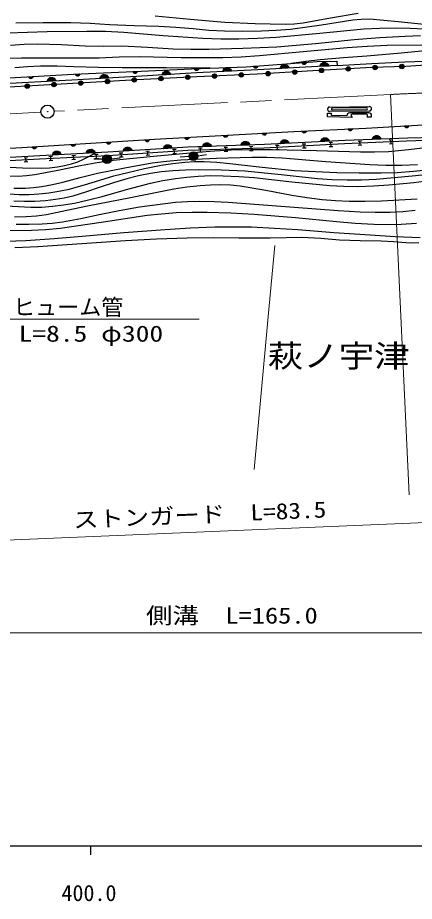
# Model space of a CAD drawing. Units: millimetres, scale not verified. Extents: x 40000 to 680000, y 20000 to 380000.
# Drawn here: x 459763 to 504731, y 198715 to 298949 of the extents above; entities that cross this region are included whole.
import ezdxf
from ezdxf.enums import TextEntityAlignment as Align

# ---------------------------------------------------------------- set-up
doc = ezdxf.new("R2010")
doc.units = ezdxf.units.MM
doc.header["$LTSCALE"] = 1000
doc.linetypes.add('CHAIN', pattern=[18.5, 12, -1.5, 3.5, -1.5])
for name, color, linetype, lineweight in [('M-BGD', 7, 'Continuous', 25), ('M-BGD-HTXT', 7, 'Continuous', 13), ('M-BMK', 2, 'CHAIN', 13), ('M-BMK-HTXT', 7, 'Continuous', 13), ('M-STR-STRC', 7, 'Continuous', 25), ('M-TTL-BAND', 7, 'Continuous', 25)]:
    doc.layers.add(name, color=color, linetype=linetype, lineweight=lineweight)
doc.layers.add('M-BMK-SRVR', color=7, linetype='Continuous')
doc.styles.add('ＭＳ ゴシック', font='')
doc.styles.get('ＭＳ ゴシック').set_extended_font_data('MS Gothic')

# ---------------------------------------------------------------- blocks, each defined once
blk = doc.blocks.new('BUHIN3')
at = {"color": 7, "linetype": 'Continuous', "lineweight": 25}
for p, q in [((-360, 213), (-388, -159)), ((-334, -278), (-289, 325)), ((-222, 383), (-277, -343)), ((-218, -397), (-156, 423)), ((-91, 458), (-158, -439)), ((-98, -469), (-27, 478))]:
    blk.add_line(p, q, dxfattribs=at)
blk.add_lwpolyline([(-38, -499), (-149, -450), (-242, -385), (-345, -280), (-396, -166), (-425, -46), (-413, 109), (-367, 223), (-299, 328), (-182, 417), (-80, 470), (38, 499)], close=True, dxfattribs=at)
blk = doc.blocks.new('BUHIN4')
at = {"color": 7, "linetype": 'Continuous', "lineweight": 25}
for p, q in [((-357, 218), (-390, -153)), ((-338, -273), (-284, 329)), ((-216, 386), (-281, -339)), ((-224, -394), (-150, 425)), ((-84, 459), (-165, -437)), ((-105, -468), (-20, 479))]:
    blk.add_line(p, q, dxfattribs=at)
blk.add_lwpolyline([(-45, -498), (-156, -448), (-248, -382), (-348, -275), (-398, -160), (-425, -40), (-411, 115), (-364, 228), (-294, 333), (-176, 420), (-73, 471), (45, 498)], close=True, dxfattribs=at)
blk = doc.blocks.new('BUHIN5')
at = {"color": 7, "linetype": 'Continuous', "lineweight": 25}
for p, q in [((-362, 210), (-387, -162)), ((-332, -281), (-292, 323)), ((-225, 381), (-274, -345)), ((-215, -399), (-160, 422)), ((-95, 457), (-155, -441)), ((-94, -470), (-31, 478))]:
    blk.add_line(p, q, dxfattribs=at)
blk.add_lwpolyline([(-33, -499), (-145, -451), (-239, -387), (-342, -283), (-395, -169), (-424, -49), (-414, 105), (-369, 220), (-301, 326), (-185, 416), (-84, 469), (33, 499)], close=True, dxfattribs=at)
blk = doc.blocks.new('BUHIN6')
at = {"color": 7, "linetype": 'Continuous', "lineweight": 25}
for p, q in [((-361, 212), (-388, -160)), ((-333, -279), (-290, 324)), ((-223, 382), (-275, -344)), ((-217, -398), (-158, 422)), ((-92, 458), (-157, -440)), ((-97, -469), (-28, 478))]:
    blk.add_line(p, q, dxfattribs=at)
blk.add_lwpolyline([(-36, -499), (-148, -451), (-241, -386), (-344, -281), (-396, -167), (-424, -47), (-413, 108), (-367, 222), (-300, 327), (-183, 417), (-81, 470), (36, 499)], close=True, dxfattribs=at)
blk = doc.blocks.new('BUHIN13')
at = {"color": 7, "linetype": 'Continuous', "lineweight": 25}
for p, q in [((50, 234), (13, -239)), ((45, -229), (80, 219)), ((110, 198), (77, -212)), ((110, -192), (139, 171)), ((168, 139), (144, -163)), ((180, -107), (194, 79))]:
    blk.add_line(p, q, dxfattribs=at)
blk.add_lwpolyline([(20, 249), (75, 225), (122, 192), (173, 139), (198, 82), (212, 22), (206, -55), (183, -112), (149, -165), (90, -209), (39, -235), (-20, -249)], close=True, dxfattribs=at)
blk = doc.blocks.new('BUHIN14')
at = {"color": 7, "linetype": 'Continuous', "lineweight": 25}
for p, q in [((48, 235), (14, -239)), ((47, -229), (78, 220)), ((108, 199), (79, -211)), ((112, -191), (137, 172)), ((166, 140), (145, -162)), ((181, -105), (194, 80))]:
    blk.add_line(p, q, dxfattribs=at)
blk.add_lwpolyline([(18, 249), (74, 225), (120, 193), (172, 141), (198, 84), (212, 24), (207, -53), (184, -111), (150, -163), (92, -208), (41, -235), (-18, -249)], close=True, dxfattribs=at)
blk = doc.blocks.new('BUHIN15')
at = {"color": 7, "linetype": 'Continuous', "lineweight": 25}
for p, q in [((46, 235), (16, -239)), ((48, -229), (77, 221)), ((107, 200), (80, -211)), ((113, -190), (136, 173)), ((166, 141), (146, -161)), ((181, -104), (193, 82))]:
    blk.add_line(p, q, dxfattribs=at)
blk.add_lwpolyline([(16, 249), (72, 226), (119, 194), (171, 142), (197, 85), (212, 25), (207, -52), (185, -110), (151, -163), (93, -208), (43, -234), (-16, -249)], close=True, dxfattribs=at)
blk = doc.blocks.new('BUHIN26')
at = {"color": 7, "linetype": 'Continuous', "lineweight": 25}
for p, q in [((-361, 211), (-387, -161)), ((-333, -280), (-290, 324)), ((-224, 382), (-275, -344)), ((-216, -398), (-158, 422)), ((-93, 458), (-156, -440)), ((-96, -469), (-29, 478))]:
    blk.add_line(p, q, dxfattribs=at)
blk.add_lwpolyline([(-35, -499), (-147, -451), (-240, -387), (-343, -281), (-395, -168), (-424, -48), (-413, 107), (-368, 222), (-300, 327), (-184, 416), (-82, 469), (35, 499)], close=True, dxfattribs=at)
blk = doc.blocks.new('BUHIN36')
at = {"color": 7, "linetype": 'Continuous', "lineweight": 25}
for p, q in [((43, 236), (19, -239)), ((51, -228), (74, 222)), ((104, 201), (83, -210)), ((116, -189), (134, 175)), ((164, 143), (148, -159)), ((183, -102), (192, 84))]:
    blk.add_line(p, q, dxfattribs=at)
blk.add_lwpolyline([(13, 250), (69, 227), (116, 196), (169, 144), (196, 88), (212, 28), (208, -49), (186, -107), (153, -161), (96, -206), (46, -234), (-13, -250)], close=True, dxfattribs=at)
blk = doc.blocks.new('BUHIN38')
at = {"color": 7, "linetype": 'Continuous', "lineweight": 25}
for p, q in [((51, 234), (12, -239)), ((44, -229), (81, 219)), ((110, 198), (77, -212)), ((110, -192), (139, 170)), ((168, 138), (143, -164)), ((179, -108), (195, 78))]:
    blk.add_line(p, q, dxfattribs=at)
blk.add_lwpolyline([(20, 249), (76, 225), (122, 192), (173, 139), (199, 82), (212, 21), (206, -56), (183, -113), (148, -165), (89, -209), (38, -235), (-20, -249)], close=True, dxfattribs=at)
blk = doc.blocks.new('BUHIN39')
at = {"color": 7, "linetype": 'Continuous', "lineweight": 25}
for p, q in [((48, 235), (15, -239)), ((47, -229), (78, 220)), ((108, 199), (79, -211)), ((112, -191), (137, 172)), ((166, 140), (145, -162)), ((181, -105), (194, 80))]:
    blk.add_line(p, q, dxfattribs=at)
blk.add_lwpolyline([(17, 249), (73, 225), (120, 193), (171, 141), (198, 84), (212, 24), (207, -53), (184, -111), (150, -163), (92, -208), (41, -235), (-17, -249)], close=True, dxfattribs=at)
blk = doc.blocks.new('BUHIN71')
at = {"color": 7, "linetype": 'Continuous', "lineweight": 25}
for radius in [249, 220, 191, 161, 132, 97.5, 67.5, 38.8, 7.5]:
    blk.add_circle((0, 0), radius, dxfattribs=at)
blk = doc.blocks.new('BUHIN72')
at = {"color": 7, "linetype": 'Continuous', "lineweight": 25}
for radius in [249, 220, 191, 161, 132, 97.5, 67.5, 38.8, 7.5]:
    blk.add_circle((0, 0), radius, dxfattribs=at)
blk = doc.blocks.new('BUHIN73')
at = {"color": 7, "linetype": 'Continuous', "lineweight": 25}
for radius in [249, 220, 191, 161, 132, 97.5, 67.5, 38.8, 7.5]:
    blk.add_circle((0, 0), radius, dxfattribs=at)
blk = doc.blocks.new('BUHIN74')
at = {"color": 7, "linetype": 'Continuous', "lineweight": 25}
for radius in [249, 220, 191, 161, 132, 97.5, 67.5, 38.8, 7.5]:
    blk.add_circle((0, 0), radius, dxfattribs=at)
blk = doc.blocks.new('BUHIN75')
at = {"color": 7, "linetype": 'Continuous', "lineweight": 25}
for radius in [249, 220, 191, 161, 132, 97.5, 67.5, 38.8, 7.5]:
    blk.add_circle((0, 0), radius, dxfattribs=at)
blk = doc.blocks.new('BUHIN76')
at = {"color": 7, "linetype": 'Continuous', "lineweight": 25}
for radius in [249, 220, 191, 161, 132, 97.5, 67.5, 38.8, 7.5]:
    blk.add_circle((0, 0), radius, dxfattribs=at)
blk = doc.blocks.new('BUHIN77')
at = {"color": 7, "linetype": 'Continuous', "lineweight": 25}
for radius in [249, 220, 191, 161, 132, 97.5, 67.5, 38.8, 7.5]:
    blk.add_circle((0, 0), radius, dxfattribs=at)
blk = doc.blocks.new('BUHIN174')
at = {"color": 7, "linetype": 'Continuous', "lineweight": 25}
for p, q in [((-266, -180), (-233, 221)), ((249, -21), (-249, 21)), ((266, 180), (233, -221))]:
    blk.add_line(p, q, dxfattribs=at)
blk = doc.blocks.new('BUHIN175')
at = {"color": 7, "linetype": 'Continuous', "lineweight": 25}
for p, q in [((-264, -182), (-235, 219)), ((249, -18), (-249, 18)), ((264, 182), (235, -219))]:
    blk.add_line(p, q, dxfattribs=at)
blk = doc.blocks.new('BUHIN176')
at = {"color": 7, "linetype": 'Continuous', "lineweight": 25}
for p, q in [((-268, -176), (-230, 224)), ((249, -24), (-249, 24)), ((268, 176), (230, -224))]:
    blk.add_line(p, q, dxfattribs=at)
blk = doc.blocks.new('BUHIN177')
at = {"color": 7, "linetype": 'Continuous', "lineweight": 25}
for p, q in [((-261, -186), (-238, 215)), ((250, -15), (-250, 15)), ((261, 186), (238, -215))]:
    blk.add_line(p, q, dxfattribs=at)
blk = doc.blocks.new('BUHIN178')
at = {"color": 7, "linetype": 'Continuous', "lineweight": 25}
for p, q in [((-265, -180), (-233, 221)), ((249, -20), (-249, 20)), ((265, 180), (233, -221))]:
    blk.add_line(p, q, dxfattribs=at)
blk = doc.blocks.new('BUHIN179')
at = {"color": 7, "linetype": 'Continuous', "lineweight": 25}
for p, q in [((-263, -184), (-236, 218)), ((249, -17), (-249, 17)), ((263, 184), (236, -218))]:
    blk.add_line(p, q, dxfattribs=at)
blk = doc.blocks.new('BUHIN184')
at = {"color": 7, "linetype": 'Continuous', "lineweight": 25}
for radius in [498, 440, 382, 322, 265, 195, 135, 77.5, 15]:
    blk.add_circle((0, 0), radius, dxfattribs=at)
blk = doc.blocks.new('BUHIN212')
at = {"color": 3, "linetype": 'Continuous', "lineweight": 25}
for radius in [746, 22.5]:
    blk.add_circle((0, 0), radius, dxfattribs=at)

msp = doc.modelspace()

# ---------------------------------------------------------------- linework, layer by layer
at = {"layer": 'M-BGD'}
for p, q in [((485656, 293363), (493729, 293973)), ((493729, 293973), (495949, 294022)), ((494885, 293711), (494158, 293679)), ((494216, 293744), (494820, 293770)), ((494700, 293828), (494328, 293812)), ((495949, 294022), (495983, 293508)), ((495983, 293508), (499924, 293754)), ((499924, 293754), (503657, 293924)), ((503657, 293924), (507753, 294095)), ((466094, 292534), (473777, 292875)), ((473777, 292875), (479461, 293144)), ((476206, 292635), (477027, 292685)), ((476978, 292745), (476252, 292700)), ((476308, 292766), (476912, 292803)), ((476791, 292858), (476419, 292836)), ((479461, 293144), (485656, 293363)), ((480289, 293142), (479814, 293125)), ((479828, 293094), (480278, 293110)), ((480260, 293078), (479849, 293064)), ((479873, 293033), (480236, 293046)), ((480207, 293014), (479905, 293003)), ((479965, 292974), (480151, 292981)), ((486996, 293046), (480018, 292680)), ((483030, 292901), (483978, 292950)), ((483950, 293012), (483051, 292964)), ((483085, 293029), (483907, 293072)), ((483859, 293132), (483132, 293094)), ((483189, 293159), (483793, 293191)), ((483672, 293247), (483300, 293228)), ((493079, 293383), (486996, 293046)), ((489560, 293251), (490508, 293303)), ((490480, 293364), (489581, 293314)), ((489615, 293379), (490437, 293424)), ((490388, 293484), (489662, 293444)), ((489718, 293510), (490322, 293543)), ((490202, 293599), (489830, 293578)), ((495983, 293508), (493079, 293383)), ((494054, 293487), (495003, 293528)), ((494975, 293589), (494076, 293551)), ((494111, 293615), (494933, 293650)), ((454070, 291851), (466094, 292534)), ((465897, 291875), (456704, 291363)), ((473240, 292265), (465897, 291875)), ((469091, 292108), (470040, 292158)), ((470011, 292219), (469113, 292171)), ((469147, 292236), (469968, 292279)), ((469920, 292339), (469193, 292301)), ((469250, 292366), (469854, 292398)), ((469734, 292455), (469362, 292435)), ((480018, 292680), (473240, 292265)), ((476152, 292506), (477100, 292564)), ((477071, 292625), (476173, 292570)), ((499270, 286429), (506395, 286822)), ((475270, 285152), (491073, 286036)), ((491073, 286036), (499270, 286429)), ((504107, 286665), (503632, 286639)), ((503646, 286608), (504096, 286633)), ((504079, 286601), (503668, 286578)), ((503692, 286548), (504056, 286568)), ((504027, 286535), (503725, 286519)), ((503786, 286491), (503972, 286501)), ((460243, 284218), (475270, 285152)), ((496889, 285029), (487756, 284562)), ((503853, 284944), (496803, 284635)), ((504014, 285274), (496889, 285029)), ((499974, 285198), (500924, 285230)), ((500897, 285292), (499997, 285261)), ((500033, 285325), (500855, 285353)), ((500808, 285414), (500080, 285389)), ((500138, 285453), (500743, 285474)), ((500623, 285533), (500251, 285520)), ((510771, 285164), (503853, 284944)), ((510866, 285495), (504014, 285274)), ((452847, 283849), (460243, 284218)), ((469967, 283702), (462277, 283284)), ((479058, 284242), (469967, 283702)), ((479050, 283886), (469987, 283269)), ((487686, 284151), (479050, 283886)), ((487756, 284562), (479058, 284242)), ((496803, 284635), (487686, 284151)), ((462232, 282917), (456107, 282564)), ((462277, 283284), (456156, 282940)), ((469987, 283269), (462232, 282917)), ((469384, 282907), (468384, 282907)), ((470381, 282954), (471377, 283047)), ((479189, 283202), (478191, 283137)), ((480185, 283293), (481177, 283412))]:
    msp.add_line(p, q, dxfattribs=at)
for points in [[(506196, 298132), (502917, 298484), (499632, 298776), (498687, 298751), (497742, 298666), (494222, 298106), (490704, 297608), (489060, 297478), (487401, 297409), (485301, 297381), (483195, 297413), (481421, 297508), (479640, 297665), (477701, 297840), (475748, 297957), (472950, 298023), (470157, 298149), (467966, 298294), (465770, 298379), (462660, 298380), (459552, 298321)], [(475360, 299165), (479300, 298775), (483254, 298445), (486671, 298300), (490102, 298216), (491117, 298259), (492126, 298362), (495237, 298937), (498375, 299455)], [(458630, 297241), (463121, 297369), (467621, 297437), (469709, 297408), (471793, 297318), (476275, 296936), (480762, 296613), (482799, 296554), (484837, 296556), (486945, 296618), (489061, 296740), (494028, 297210), (499009, 297672), (500798, 297765), (502597, 297797), (504245, 297764), (505890, 297670)], [(505446, 296891), (503679, 296831), (500806, 296660), (497927, 296428), (493531, 295991), (489131, 295615), (485284, 295453), (481424, 295350), (479405, 295329), (477377, 295368), (474479, 295566), (471568, 295704), (469488, 295688), (467410, 295733), (464715, 295865), (462021, 295937), (460493, 295901), (458966, 295805)], [(458612, 294337), (460187, 294406), (464583, 294379), (468990, 294411), (471284, 294499), (473592, 294528), (478302, 294447), (483009, 294427), (485095, 294509), (487177, 294650), (492143, 295110), (497118, 295568), (499369, 295722), (501634, 295816), (506621, 295873)], [(507082, 295316), (503226, 294923), (499359, 294590), (496707, 294401), (494060, 294151), (492441, 293959), (490824, 293754)], [(563424, 286335), (545214, 289903), (531204, 292286), (528441, 292762), (523977, 293239), (519403, 293620), (514828, 293715), (510254, 293858), (507681, 293668), (503773, 293429), (499932, 293286), (493213, 292905), (486923, 292524), (480061, 292238), (473295, 291905), (466020, 291476), (456776, 290952)], [(481582, 293219), (476597, 293263), (471600, 293269), (468871, 293292), (466145, 293375), (464249, 293442), (462353, 293449), (460886, 293388), (459422, 293267)], [(506297, 284222), (504053, 283944), (501804, 283726), (500225, 283685), (498634, 283705), (493651, 283838), (488652, 283966), (486331, 283970), (484002, 283915), (482075, 283812), (480145, 283648), (475179, 283206), (470210, 282710), (468540, 282457), (466870, 282142), (464308, 281596), (461721, 281107), (460779, 280996), (459833, 280944), (458694, 280957)], [(454456, 282861), (455407, 282549), (456381, 282293), (457284, 282139), (458198, 282045), (460321, 281935), (462436, 281886), (463356, 281926), (464287, 282027), (465089, 282171), (465876, 282374), (466566, 282611), (467242, 282907), (467905, 283254), (468557, 283625)], [(459331, 279612), (460634, 279613), (461572, 279670), (462511, 279787), (463694, 280016), (464869, 280304), (466843, 280837), (468827, 281310), (471911, 281926), (475003, 282483), (476628, 282676), (478270, 282809), (482286, 283006), (486302, 283143), (488018, 283125), (489743, 283046), (494717, 282643), (499704, 282277), (501511, 282220), (503329, 282223), (505085, 282289)], [(458788, 278962), (459915, 278902), (461055, 278902), (462173, 278961), (463288, 279079), (464445, 279263), (465590, 279507), (467336, 279986), (469074, 280524), (470656, 280991), (472263, 281402), (474143, 281835), (476043, 282211), (477365, 282417), (478695, 282562), (479800, 282626), (480908, 282629), (482356, 282556), (483801, 282423), (487468, 281996), (491132, 281630), (493545, 281484), (495962, 281397), (498470, 281336), (500977, 281336), (502803, 281398), (504637, 281520), (509597, 282044)], [(508472, 281374), (504497, 280986), (502461, 280763), (500408, 280598), (498760, 280526), (497111, 280513), (495434, 280561), (493759, 280669), (489649, 281125), (485534, 281520), (482886, 281635), (480228, 281691), (478780, 281669), (477335, 281586), (476073, 281453), (474819, 281262), (473469, 280991), (472131, 280661), (470616, 280219), (469106, 279716), (467567, 279183), (466004, 278706), (465042, 278480), (464066, 278313), (462901, 278182), (461724, 278110), (460526, 278099), (459320, 278148)], [(457720, 277629), (461269, 277446), (462489, 277470), (463716, 277555), (464965, 277708), (466213, 277923), (467782, 278270), (469350, 278679), (472081, 279453), (474825, 280168), (476232, 280468), (477660, 280711), (478938, 280874), (480234, 280979), (481653, 281029), (483073, 281018), (484821, 280940), (486575, 280801), (490861, 280319), (495145, 279899), (496739, 279827), (498338, 279815), (500097, 279870), (501856, 279986), (504687, 280270), (507514, 280614)], [(505035, 278353), (501007, 278127), (499169, 278086), (497328, 278105), (495800, 278174), (494276, 278303), (492553, 278518), (490827, 278794), (487903, 279341), (484973, 279828), (483882, 279934), (482775, 279981), (481605, 279963), (480434, 279885), (478949, 279715), (477465, 279484), (472570, 278528), (467667, 277586), (465353, 277063), (463021, 276599), (461884, 276445), (460740, 276350), (459411, 276308)], [(459573, 275534), (461043, 275511), (462521, 275548), (463683, 275639), (464841, 275791), (466915, 276177), (468992, 276624), (471275, 277082), (473577, 277482), (475603, 277775), (477651, 278010), (479029, 278109), (480416, 278149), (482022, 278116), (483637, 278023), (488611, 277659), (493592, 277280), (496092, 277068), (498594, 276916), (500291, 276876), (502001, 276895), (503420, 276969), (504843, 277104)], [(504996, 275599), (503221, 275492), (501694, 275461), (500156, 275490), (498040, 275611), (495925, 275792), (491250, 276236), (486572, 276619), (483917, 276764), (481257, 276849), (479496, 276853), (477729, 276797), (476086, 276678), (474439, 276499), (469508, 275746), (464566, 275032), (462954, 274895), (461336, 274818), (458397, 274754)], [(458409, 273584), (460696, 273675), (463887, 273882), (467083, 274150), (471790, 274565), (476502, 274919), (479307, 275097), (482114, 275214), (484182, 275240), (486259, 275206), (488883, 275087), (491516, 274907), (495614, 274574), (499709, 274300), (502554, 274134), (505404, 274027)], [(505225, 273403), (504492, 273379), (503752, 273416), (502357, 273538), (500954, 273601), (498607, 273631), (496265, 273721), (494115, 273892), (491963, 274004), (488394, 273943), (484826, 273941), (481909, 273971), (478982, 273940), (475495, 273814), (472003, 273626), (467027, 273301), (462040, 272971), (459445, 272844)]]:
    msp.add_lwpolyline(points, dxfattribs=at)
for points in [[(494032, 293424), (494067, 293540), (494120, 293640), (494213, 293754), (494320, 293819), (494436, 293861), (494591, 293868), (494710, 293836), (494822, 293780), (494924, 293675), (494988, 293580), (495031, 293467)], [(476130, 292442), (476163, 292560), (476215, 292660), (476305, 292776), (476411, 292843), (476526, 292887), (476681, 292897), (476801, 292867), (476914, 292813), (477018, 292710), (477084, 292616), (477129, 292503)], [(480301, 293174), (480283, 293115), (480256, 293066), (480209, 293009), (480155, 292977), (480097, 292956), (480019, 292953), (479960, 292970), (479904, 292998), (479853, 293051), (479822, 293099), (479801, 293156)], [(483008, 292837), (483042, 292954), (483094, 293054), (483186, 293169), (483292, 293235), (483408, 293279), (483563, 293287), (483682, 293255), (483795, 293201), (483898, 293096), (483963, 293002), (484007, 292889)], [(489538, 293187), (489572, 293304), (489624, 293404), (489715, 293520), (489822, 293586), (489937, 293629), (490092, 293638), (490211, 293607), (490324, 293553), (490428, 293449), (490493, 293355), (490537, 293242)], [(469069, 292044), (469103, 292161), (469156, 292261), (469247, 292376), (469354, 292442), (469469, 292486), (469624, 292494), (469743, 292463), (469856, 292409), (469959, 292304), (470024, 292210), (470068, 292097)], [(504117, 286697), (504101, 286638), (504074, 286588), (504029, 286530), (503976, 286497), (503918, 286475), (503841, 286471), (503781, 286487), (503724, 286513), (503673, 286566), (503640, 286613), (503618, 286669)], [(499952, 285134), (499988, 285251), (500042, 285350), (500135, 285463), (500243, 285527), (500359, 285569), (500514, 285574), (500633, 285541), (500745, 285484), (500846, 285378), (500910, 285282), (500951, 285169)]]:
    msp.add_lwpolyline(points, close=True, dxfattribs=at)
at = {"layer": 'M-BGD-HTXT'}
for p, q in [((502014, 290233), (504135, 244816)), ((458476, 264753), (480325, 264753)), ((429673, 238489), (512595, 241948)), ((398214, 229165), (562090, 229165))]:
    msp.add_line(p, q, dxfattribs=at)
at = {"layer": 'M-BMK'}
for p, q in [((502014, 290233), (463897, 288326)), ((462400, 288245), (448712, 287449))]:
    msp.add_line(p, q, dxfattribs=at)
msp.add_arc((510836, 130476), 160000, 77.13768, 93.16071, dxfattribs=at)
at = {"layer": 'M-BMK-HTXT'}
for p, q in [((488159, 265047), (488928, 273103)), ((487330, 255931), (488159, 265047)), ((486560, 247704), (487330, 255931))]:
    msp.add_line(p, q, dxfattribs=at)
at = {"layer": 'M-STR-STRC'}
for p, q in [((495127, 288814), (499627, 288860)), ((499329, 288707), (495429, 288667)), ((498469, 288848), (499427, 288858)), ((494884, 288111), (495334, 288116)), ((494888, 287711), (494884, 288111)), ((497699, 287640), (494888, 287711)), ((499632, 288360), (495132, 288314)), ((495337, 287850), (495334, 288116)), ((497088, 287806), (495341, 287850)), ((499331, 288507), (495431, 288467)), ((499584, 288159), (497384, 288137)), ((499286, 288006), (497686, 287990)), ((499829, 287662), (499379, 287657))]:
    msp.add_line(p, q, dxfattribs=at)
for centre, radius, start, end in [((495130, 288564), 250, 90.58463, 270.58466), ((499330, 288607), 100, 270.58466, 90.58463), ((499630, 288610), 250, 270.58466, 90.58463), ((495430, 288567), 100, 90.58463, 270.58466), ((497386, 287837), 300, 90.33087, 185.97894), ((497687, 287840), 150, 90.58463, 180.58463), ((497828, 287911), 300, 193.96332, 244.48798), ((499289, 287856), 150, 350.98471, 91.38696), ((499137, 287836), 300, 323.51642, 359.4711), ((499588, 287859), 300, 355.80411, 90.78394), ((499638, 287823), 250, 319.75552, 3.23233)]:
    msp.add_arc(centre, radius, start, end, dxfattribs=at)
at = {"layer": 'M-TTL-BAND'}
for p, q in [((40000, 205000), (579000, 205000)), ((468000, 205000), (468000, 204000))]:
    msp.add_line(p, q, dxfattribs=at)

# ---------------------------------------------------------------- block references
at = {"layer": 'M-BGD', "rotation": 277.23597}
for name, p in [('BUHIN36', (492244, 293861)), ('BUHIN71', (503315, 293412)), ('BUHIN38', (473074, 292844)), ('BUHIN74', (485114, 292449)), ('BUHIN36', (486742, 293445)), ('BUHIN73', (488148, 292598)), ('BUHIN73', (491180, 292782)), ('BUHIN72', (494213, 292962)), ('BUHIN72', (497246, 293134)), ('BUHIN71', (500279, 293299)), ('BUHIN39', (461264, 292259)), ('BUHIN26', (463599, 291747)), ('BUHIN38', (466555, 292554)), ('BUHIN76', (466911, 291528)), ('BUHIN76', (469943, 291707)), ('BUHIN76', (472976, 291886)), ('BUHIN75', (476010, 292038)), ('BUHIN75', (479044, 292188)), ('BUHIN74', (482079, 292322)), ('BUHIN77', (460845, 291182)), ('BUHIN77', (463878, 291354)), ('BUHIN14', (487739, 285849)), ('BUHIN13', (492260, 286093)), ('BUHIN13', (497466, 286343)), ('BUHIN15', (470073, 284829)), ('BUHIN15', (474443, 285100)), ('BUHIN14', (478945, 285357)), ('BUHIN4', (481233, 284322)), ('BUHIN14', (483340, 285603)), ('BUHIN4', (485582, 284482)), ('BUHIN3', (490039, 284679)), ('BUHIN175', (492244, 284393)), ('BUHIN3', (494606, 284912)), ('BUHIN175', (495283, 284555)), ('BUHIN174', (498565, 284712)), ('BUHIN174', (502090, 284867)), ('BUHIN15', (461642, 284305)), ('BUHIN6', (464199, 283389)), ('BUHIN15', (466055, 284579)), ('BUHIN6', (468045, 283598)), ('BUHIN5', (472240, 283837)), ('BUHIN177', (474518, 283578)), ('BUHIN5', (476785, 284107)), ('BUHIN177', (477539, 283784)), ('BUHIN184', (479688, 283234)), ('BUHIN176', (480489, 283930)), ('BUHIN176', (483368, 284019)), ('BUHIN176', (486247, 284107)), ('BUHIN175', (489206, 284231)), ('BUHIN179', (460701, 282829)), ('BUHIN178', (463525, 282976)), ('BUHIN178', (466110, 283093)), ('BUHIN178', (468695, 283211)), ('BUHIN184', (469884, 282907)), ('BUHIN177', (471498, 283372))]:
    msp.add_blockref(name, p, dxfattribs=at)
at = {"layer": 'M-BMK-SRVR', "rotation": 277.23597}
msp.add_blockref('BUHIN212', (463148, 288289), dxfattribs=at)

# ---------------------------------------------------------------- texts
at = {"layer": 'M-BGD-HTXT', "style": 'ＭＳ ゴシック'}
msp.add_text('ヒューム管', height=1833, dxfattribs=at).set_placement((459244, 264654), align=Align.BOTTOM_LEFT)
for s, width, p in [('L=8.5 φ300', 1.25, (459862, 261643)), ('側溝\u3000L=165.0', 1.2, (474308, 229665))]:
    msp.add_text(s, height=1833, dxfattribs=dict(at, width=width)).set_placement(p, align=Align.BOTTOM_LEFT)
at = {"layer": 'M-BGD-HTXT', "style": 'ＭＳ ゴシック', "width": 1.15}
msp.add_text('ストンガード  L=83.5', height=1833, rotation=2.4, dxfattribs=at).set_placement((466107, 240509), align=Align.BOTTOM_LEFT)
at = {"layer": 'M-BMK-HTXT', "style": 'ＭＳ ゴシック', "width": 1.15}
msp.add_text('萩ノ宇津', height=2566, dxfattribs=at).set_placement((488107, 258529), align=Align.BOTTOM_LEFT)
at = {"layer": 'M-TTL-BAND', "style": 'ＭＳ ゴシック'}
msp.add_text('400.0', height=1833, dxfattribs=at).set_placement((467844, 198195), align=Align.BOTTOM_CENTER)

doc.saveas('drawing.dxf')
